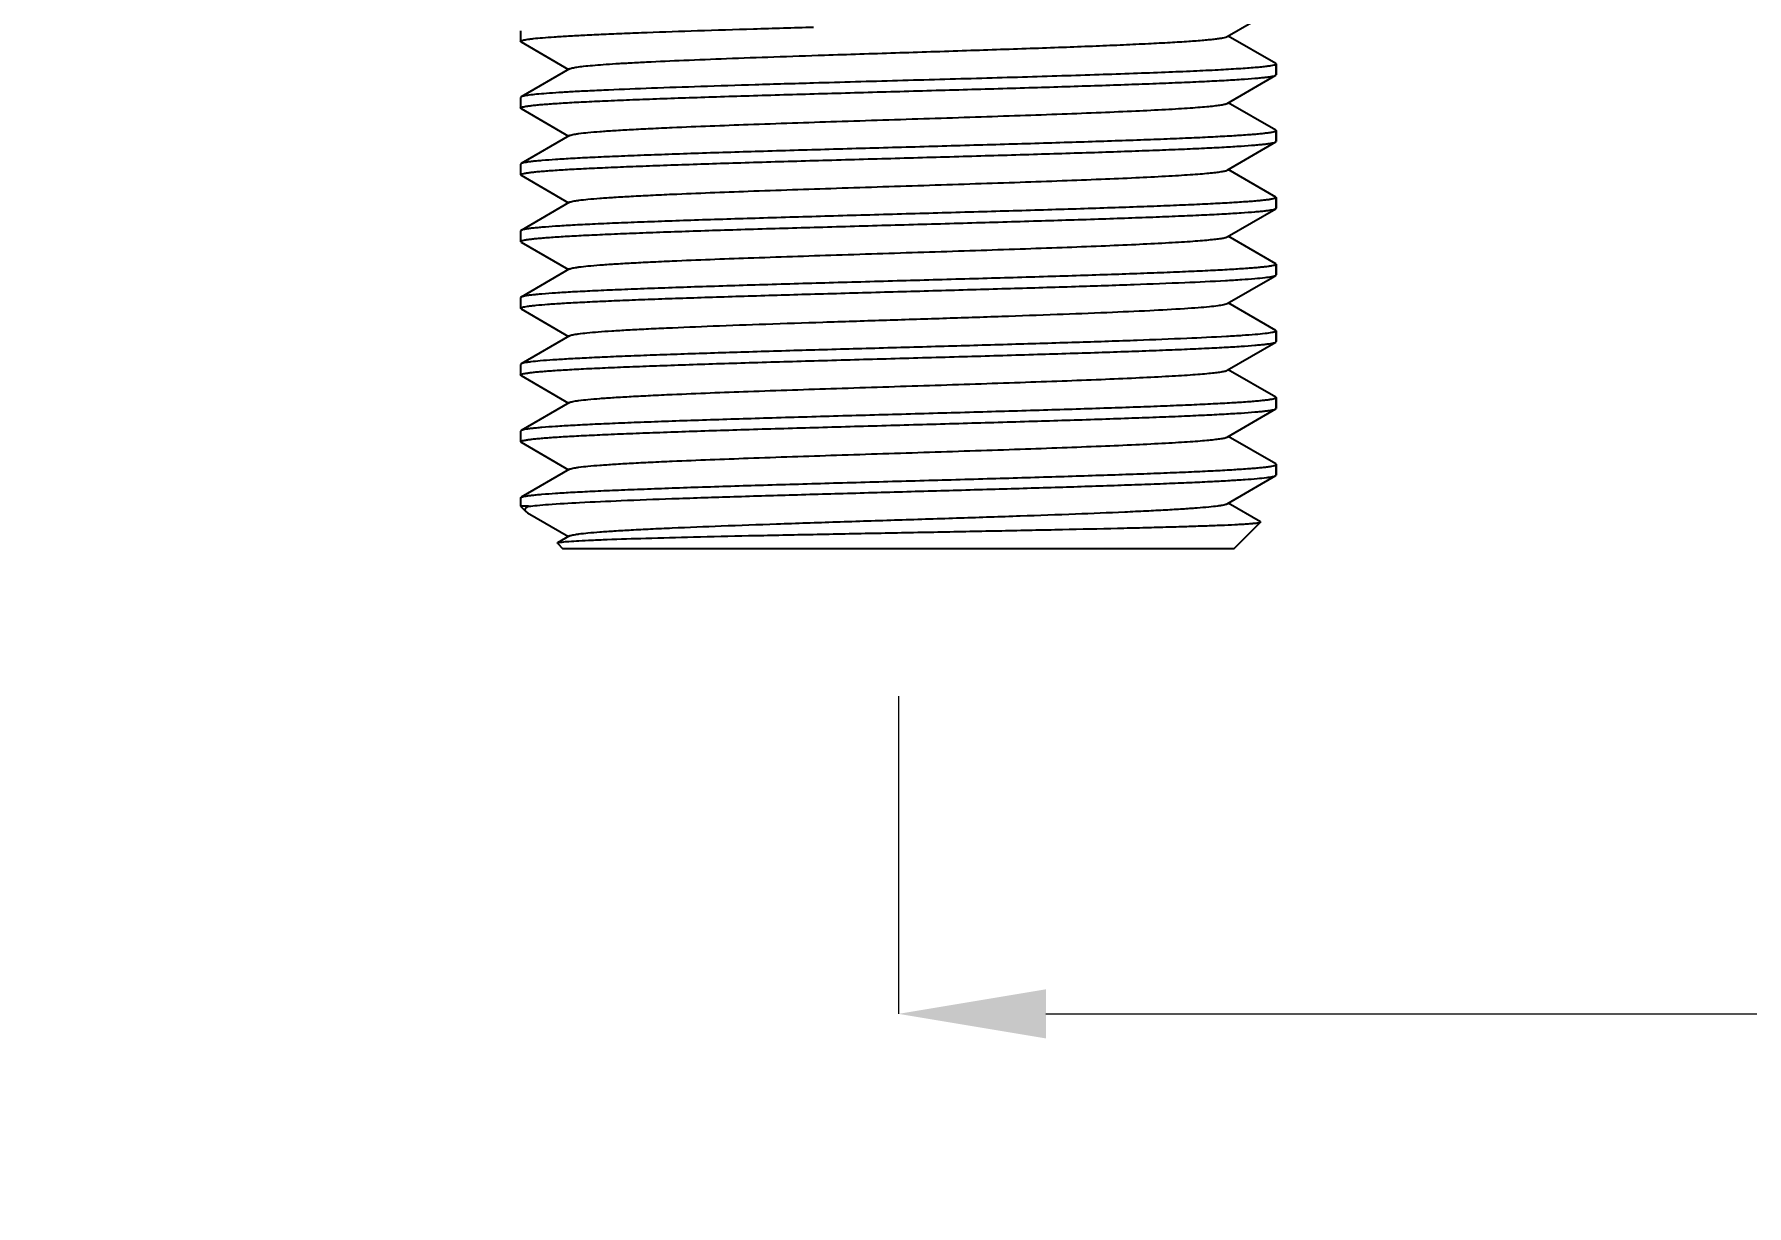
# Model space of a CAD drawing. Header units: millimetres. Extents: x 1091 to 1735, y 843 to 1297.
# Drawn here: x 1431.58 to 1478.03, y 1000.56 to 1032.33 of the extents above; entities that cross this region are included whole.
import ezdxf

# ---------------------------------------------------------------- set-up
doc = ezdxf.new("R2010")
doc.units = ezdxf.units.MM
doc.styles.add('Daelim Dimension', font='NanumGothic.ttf')
doc.dimstyles.new('DEFAULT', dxfattribs={"dimscale": 2, "dimtxt": 2, "dimasz": 2, "dimexe": 0, "dimexo": 2, "dimgap": 1, "dimtad": 1, "dimdec": 1, "dimzin": 9, "dimdsep": 46, "dimtxsty": 'Daelim Dimension', "dimcen": 0.5, "dimclrd": 252, "dimclre": 252, "dimclrt": 3, "dimadec": 1, "dimazin": 0, "dimtfac": 1, "dimtdec": 1, "dimtix": 1, "dimtmove": 0, "dimatfit": 3, "dimfxl": 1, "dimtolj": 1, "dimtzin": 1, "dimlwd": 9, "dimlwe": 9, "dimarcsym": 0})

# ---------------------------------------------------------------- blocks, each defined once
blk = doc.blocks.new('*D5')
at = {"color": 5, "lineweight": 9, "transparency": 16777216}
for p, q in [((1455.018, 1014.375), (1455.018, 1005.76)), ((1555.018, 1014.375), (1555.018, 1005.76)), ((1459.018, 1005.76), (1551.018, 1005.76))]:
    blk.add_line(p, q, dxfattribs=at)
at = {"color": 5, "transparency": 16777216}
for points in [[(1459.018, 1006.427), (1459.018, 1005.094), (1455.018, 1005.76)], [(1551.018, 1006.427), (1551.018, 1005.094), (1555.018, 1005.76)]]:
    blk.add_solid(points, dxfattribs=at)
at = {"layer": 'Defpoints', "color": 0, "transparency": 16777216}
for p in [(1455.018, 1018.375), (1555.018, 1018.375), (1555.018, 1005.76)]:
    blk.add_point(p, dxfattribs=at)
at = {"color": 7, "transparency": 16777216, "insert": (1505.018, 1013.168), "char_height": 10, "attachment_point": 5, "style": 'Daelim Dimension'}
blk.add_mtext('\\A1;100', dxfattribs=at)
blk = doc.blocks.new('*D6')
at = {"color": 5, "lineweight": 9, "transparency": 16777216}
for p, q in [((1580.352, 1060.322), (1580.352, 983.908)), ((1429.68, 1059.678), (1429.68, 983.908)), ((1433.68, 983.908), (1576.352, 983.908))]:
    blk.add_line(p, q, dxfattribs=at)
at = {"color": 5, "transparency": 16777216}
for points in [[(1433.68, 984.575), (1433.68, 983.242), (1429.68, 983.908)], [(1576.352, 984.575), (1576.352, 983.242), (1580.352, 983.908)]]:
    blk.add_solid(points, dxfattribs=at)
at = {"layer": 'Defpoints', "color": 0, "transparency": 16777216}
for p in [(1580.352, 1064.322), (1429.68, 1063.678), (1580.352, 983.908)]:
    blk.add_point(p, dxfattribs=at)
at = {"color": 7, "transparency": 16777216, "insert": (1505.016, 991.595), "char_height": 10, "attachment_point": 5, "style": 'Daelim Dimension'}
blk.add_mtext('\\A1;150.7', dxfattribs=at)

msp = doc.modelspace()

# ---------------------------------------------------------------- linework, layer by layer
at = {"color": 7, "linetype": 'Continuous'}
for p, q in [((1463.936, 1032.264), (1465.255, 1033.027)), ((1444.768, 1032.425), (1444.768, 1032.136)), ((1465.255, 1031.534), (1463.964, 1032.28)), ((1444.768, 1032.136), (1444.768, 1032.138)), ((1444.78, 1032.122), (1444.768, 1032.136)), ((1444.78, 1032.122), (1446.071, 1031.375)), ((1446.099, 1031.392), (1444.78, 1030.629)), ((1465.255, 1031.534), (1465.268, 1031.52)), ((1465.268, 1031.52), (1465.268, 1031.231)), ((1465.268, 1031.231), (1465.268, 1031.52)), ((1463.936, 1030.454), (1465.255, 1031.217)), ((1465.255, 1031.217), (1465.268, 1031.231)), ((1444.78, 1030.629), (1444.768, 1030.615)), ((1444.768, 1030.615), (1444.768, 1030.326)), ((1465.255, 1029.724), (1463.964, 1030.47)), ((1444.768, 1030.326), (1444.768, 1030.328)), ((1444.78, 1030.312), (1444.768, 1030.326)), ((1444.78, 1030.312), (1446.071, 1029.565)), ((1446.099, 1029.582), (1444.78, 1028.819)), ((1465.255, 1029.724), (1465.268, 1029.71)), ((1465.268, 1029.71), (1465.267, 1029.708)), ((1465.268, 1029.71), (1465.268, 1029.421)), ((1465.268, 1029.421), (1465.268, 1029.71)), ((1463.936, 1028.644), (1465.255, 1029.407)), ((1465.255, 1029.407), (1465.268, 1029.421)), ((1444.78, 1028.819), (1444.768, 1028.805)), ((1444.768, 1028.805), (1444.768, 1028.516)), ((1465.255, 1027.914), (1463.964, 1028.66)), ((1444.768, 1028.516), (1444.768, 1028.518)), ((1444.78, 1028.502), (1444.768, 1028.516)), ((1444.78, 1028.502), (1446.071, 1027.755)), ((1446.099, 1027.772), (1444.78, 1027.009)), ((1463.936, 1026.834), (1465.255, 1027.597)), ((1465.255, 1027.914), (1465.268, 1027.9)), ((1465.255, 1027.597), (1465.268, 1027.611)), ((1465.268, 1027.9), (1465.267, 1027.898)), ((1465.268, 1027.9), (1465.268, 1027.611)), ((1465.268, 1027.611), (1465.268, 1027.9)), ((1444.78, 1027.009), (1444.768, 1026.995)), ((1444.768, 1026.995), (1444.768, 1026.706)), ((1444.768, 1026.706), (1444.768, 1026.708)), ((1444.78, 1026.692), (1444.768, 1026.706)), ((1444.78, 1026.692), (1446.071, 1025.945)), ((1465.255, 1026.104), (1463.964, 1026.85)), ((1446.099, 1025.962), (1444.78, 1025.199)), ((1463.936, 1025.024), (1465.164, 1025.734)), ((1465.164, 1025.734), (1465.255, 1025.787)), ((1465.255, 1026.104), (1465.268, 1026.09)), ((1465.255, 1025.787), (1465.268, 1025.801)), ((1465.268, 1026.09), (1465.267, 1026.088)), ((1465.268, 1026.09), (1465.268, 1025.801)), ((1465.268, 1025.801), (1465.268, 1026.09)), ((1444.78, 1025.199), (1444.768, 1025.185)), ((1444.768, 1025.185), (1444.768, 1024.896)), ((1444.768, 1024.896), (1444.768, 1024.898)), ((1444.78, 1024.882), (1444.768, 1024.896)), ((1444.78, 1024.882), (1446.071, 1024.135)), ((1463.848, 1024.997), (1463.936, 1025.024)), ((1465.255, 1024.294), (1463.964, 1025.04)), ((1446.099, 1024.152), (1444.78, 1023.389)), ((1463.936, 1023.214), (1465.255, 1023.977)), ((1465.255, 1024.294), (1465.268, 1024.28)), ((1465.255, 1023.977), (1465.268, 1023.991)), ((1465.268, 1024.28), (1465.268, 1023.991)), ((1465.268, 1023.991), (1465.268, 1024.28)), ((1444.78, 1023.389), (1444.768, 1023.375)), ((1444.768, 1023.375), (1444.768, 1023.086)), ((1444.768, 1023.086), (1444.768, 1023.088)), ((1444.78, 1023.072), (1444.768, 1023.086)), ((1444.78, 1023.072), (1446.071, 1022.325)), ((1465.255, 1022.484), (1463.964, 1023.23)), ((1465.255, 1022.484), (1465.268, 1022.47)), ((1446.099, 1022.342), (1444.78, 1021.579)), ((1463.936, 1021.404), (1465.255, 1022.167)), ((1465.255, 1022.167), (1465.268, 1022.181)), ((1465.268, 1022.47), (1465.267, 1022.468)), ((1465.268, 1022.47), (1465.268, 1022.181)), ((1465.268, 1022.181), (1465.268, 1022.47)), ((1444.78, 1021.579), (1444.768, 1021.565)), ((1444.768, 1021.565), (1444.768, 1021.276)), ((1444.768, 1021.276), (1444.768, 1021.278)), ((1444.78, 1021.262), (1444.768, 1021.276)), ((1444.78, 1021.262), (1446.071, 1020.515)), ((1465.255, 1020.674), (1463.964, 1021.42)), ((1465.255, 1020.674), (1465.268, 1020.66)), ((1465.267, 1020.658), (1465.268, 1020.66)), ((1465.268, 1020.66), (1465.268, 1020.371)), ((1465.268, 1020.371), (1465.268, 1020.66)), ((1446.099, 1020.532), (1444.78, 1019.769)), ((1463.936, 1019.594), (1465.255, 1020.357)), ((1465.255, 1020.357), (1465.268, 1020.371)), ((1444.768, 1019.755), (1444.768, 1019.525)), ((1444.768, 1019.525), (1444.908, 1019.385)), ((1444.984, 1019.525), (1444.768, 1019.525)), ((1444.908, 1019.385), (1444.954, 1019.351)), ((1444.954, 1019.351), (1446.071, 1018.705)), ((1464.836, 1019.106), (1463.964, 1019.61)), ((1464.839, 1019.097), (1464.118, 1018.375)), ((1464.118, 1018.375), (1464.839, 1019.097)), ((1464.836, 1019.106), (1464.839, 1019.097)), ((1445.77, 1018.523), (1445.918, 1018.375)), ((1446.099, 1018.722), (1445.773, 1018.533)), ((1464.118, 1018.375), (1445.918, 1018.375))]:
    msp.add_line(p, q, dxfattribs=at)
for points, knots in [([(1444.768, 1032.138), (1444.769, 1032.144), (1444.785, 1032.154), (1444.815, 1032.165), (1444.864, 1032.176), (1444.929, 1032.188), (1445.013, 1032.2), (1445.158, 1032.217), (1445.383, 1032.237), (1445.702, 1032.261), (1446.087, 1032.284), (1446.534, 1032.308), (1447.039, 1032.332), (1447.601, 1032.356), (1448.449, 1032.389), (1449.616, 1032.429), (1451.12, 1032.477), (1452.169, 1032.508), (1452.712, 1032.523)], [0, 0, 0, 0, 0.002159, 0.006232, 0.012435, 0.020814, 0.031374, 0.044105, 0.076014, 0.116345, 0.16483, 0.221133, 0.284872, 0.355601, 0.432834, 0.604617, 0.795435, 1, 1, 1, 1]), ([(1453.008, 1031.763), (1453.651, 1031.784), (1454.937, 1031.825), (1456.838, 1031.887), (1458.384, 1031.939), (1459.555, 1031.981), (1460.36, 1032.012), (1461.101, 1032.043), (1461.771, 1032.074), (1462.36, 1032.105), (1462.863, 1032.136), (1463.224, 1032.163), (1463.466, 1032.185), (1463.61, 1032.2), (1463.728, 1032.216), (1463.821, 1032.231), (1463.888, 1032.246), (1463.924, 1032.257), (1463.936, 1032.264)], [0, 0, 0, 0, 0.176211, 0.352758, 0.521341, 0.600129, 0.673995, 0.742062, 0.803528, 0.85767, 0.903849, 0.941529, 0.957041, 0.970279, 0.981204, 0.989794, 0.996047, 1, 1, 1, 1]), ([(1446.099, 1031.392), (1446.108, 1031.396), (1446.13, 1031.405), (1446.195, 1031.422), (1446.313, 1031.442), (1446.495, 1031.464), (1446.733, 1031.487), (1447.024, 1031.509), (1447.367, 1031.532), (1447.76, 1031.555), (1448.375, 1031.587), (1449.246, 1031.627), (1450.397, 1031.672), (1451.668, 1031.718), (1452.552, 1031.747), (1453.008, 1031.763)], [0, 0, 0, 0, 0.004278, 0.010524, 0.029068, 0.055674, 0.090226, 0.13251, 0.182272, 0.239189, 0.302901, 0.449026, 0.616876, 0.802137, 1, 1, 1, 1]), ([(1465.268, 1031.52), (1465.268, 1031.512), (1465.241, 1031.497), (1465.195, 1031.485), (1465.111, 1031.468), (1465, 1031.453), (1464.856, 1031.437), (1464.681, 1031.421), (1464.475, 1031.405), (1464.143, 1031.383), (1463.656, 1031.355), (1462.992, 1031.323), (1462.227, 1031.291), (1461.372, 1031.259), (1460.436, 1031.227), (1459.432, 1031.195), (1458.372, 1031.163), (1456.887, 1031.12), (1454.996, 1031.067), (1453.473, 1031.024), (1452.712, 1031.002)], [0, 0, 0, 0, 0.001819, 0.005881, 0.012416, 0.021452, 0.032973, 0.046951, 0.063349, 0.082114, 0.126512, 0.179593, 0.240697, 0.309056, 0.383807, 0.464011, 0.548655, 0.636676, 0.818377, 1, 1, 1, 1]), ([(1444.768, 1030.328), (1444.77, 1030.335), (1444.791, 1030.347), (1444.83, 1030.359), (1444.894, 1030.372), (1444.981, 1030.385), (1445.091, 1030.399), (1445.224, 1030.413), (1445.38, 1030.426), (1445.632, 1030.446), (1446.001, 1030.47), (1446.505, 1030.497), (1447.089, 1030.524), (1447.746, 1030.552), (1448.471, 1030.579), (1449.257, 1030.607), (1450.096, 1030.635), (1451.299, 1030.672), (1452.875, 1030.718), (1454.811, 1030.773), (1456.754, 1030.827), (1458.633, 1030.882), (1460.127, 1030.928), (1461.237, 1030.966), (1461.989, 1030.994), (1462.676, 1031.021), (1463.292, 1031.049), (1463.83, 1031.076), (1464.287, 1031.103), (1464.615, 1031.127), (1464.833, 1031.147), (1464.963, 1031.16), (1465.069, 1031.174), (1465.152, 1031.187), (1465.212, 1031.2), (1465.244, 1031.211), (1465.255, 1031.217)], [0, 0, 0, 0, 0.001023, 0.003065, 0.006217, 0.010498, 0.015905, 0.022429, 0.030057, 0.038774, 0.059391, 0.084095, 0.112658, 0.144817, 0.180276, 0.218704, 0.259747, 0.303021, 0.394645, 0.490186, 0.586106, 0.678851, 0.764991, 0.804573, 0.841334, 0.87493, 0.905053, 0.931423, 0.953799, 0.971977, 0.979439, 0.985794, 0.991031, 0.995141, 0.998123, 1, 1, 1, 1]), ([(1452.712, 1031.002), (1452.185, 1030.987), (1451.166, 1030.957), (1449.701, 1030.911), (1448.374, 1030.865), (1447.372, 1030.826), (1446.666, 1030.793), (1446.216, 1030.77), (1445.823, 1030.747), (1445.491, 1030.724), (1445.221, 1030.702), (1445.036, 1030.682), (1444.921, 1030.665), (1444.859, 1030.654), (1444.813, 1030.643), (1444.789, 1030.634), (1444.78, 1030.629)], [0, 0, 0, 0, 0.198902, 0.385017, 0.553495, 0.699923, 0.763652, 0.820488, 0.870067, 0.912064, 0.946218, 0.972316, 0.982302, 0.990234, 0.996117, 1, 1, 1, 1]), ([(1446.099, 1029.582), (1446.109, 1029.588), (1446.138, 1029.598), (1446.192, 1029.611), (1446.266, 1029.624), (1446.402, 1029.644), (1446.621, 1029.667), (1446.939, 1029.693), (1447.33, 1029.72), (1447.79, 1029.747), (1448.314, 1029.774), (1449.373, 1029.823), (1451.053, 1029.887), (1453.381, 1029.966), (1455.437, 1030.031), (1457.098, 1030.085), (1458.298, 1030.126), (1459.432, 1030.166), (1460.477, 1030.207), (1461.412, 1030.247), (1462.114, 1030.282), (1462.606, 1030.31), (1462.92, 1030.33), (1463.193, 1030.35), (1463.425, 1030.371), (1463.615, 1030.39), (1463.762, 1030.41), (1463.856, 1030.427), (1463.91, 1030.442), (1463.929, 1030.45), (1463.936, 1030.454)], [0, 0, 0, 0, 0.002028, 0.005117, 0.009287, 0.014542, 0.02827, 0.046201, 0.068181, 0.09402, 0.123487, 0.156322, 0.27196, 0.405853, 0.547284, 0.617286, 0.68493, 0.748853, 0.80777, 0.860498, 0.905979, 0.925712, 0.943303, 0.958667, 0.97173, 0.982426, 0.990713, 0.996561, 0.998575, 1, 1, 1, 1]), ([(1465.267, 1029.708), (1465.265, 1029.701), (1465.244, 1029.689), (1465.205, 1029.677), (1465.141, 1029.664), (1465.055, 1029.65), (1464.944, 1029.637), (1464.811, 1029.623), (1464.655, 1029.609), (1464.403, 1029.59), (1464.034, 1029.566), (1463.53, 1029.539), (1462.946, 1029.511), (1462.289, 1029.484), (1461.564, 1029.456), (1460.778, 1029.429), (1459.939, 1029.401), (1458.736, 1029.364), (1457.16, 1029.318), (1455.225, 1029.263), (1453.281, 1029.209), (1451.402, 1029.154), (1449.908, 1029.108), (1448.798, 1029.07), (1448.046, 1029.042), (1447.359, 1029.015), (1446.744, 1028.987), (1446.205, 1028.96), (1445.748, 1028.933), (1445.42, 1028.909), (1445.202, 1028.889), (1445.073, 1028.876), (1444.966, 1028.862), (1444.883, 1028.849), (1444.823, 1028.835), (1444.791, 1028.825), (1444.78, 1028.819)], [0, 0, 0, 0, 0.001023, 0.003065, 0.006217, 0.010498, 0.015905, 0.022429, 0.030057, 0.038774, 0.059391, 0.084095, 0.112657, 0.144817, 0.180275, 0.218703, 0.259746, 0.303021, 0.394645, 0.490187, 0.586107, 0.678851, 0.764991, 0.804573, 0.841334, 0.87493, 0.905053, 0.931424, 0.9538, 0.971978, 0.979439, 0.985794, 0.991031, 0.995141, 0.998123, 1, 1, 1, 1]), ([(1444.768, 1028.518), (1444.77, 1028.525), (1444.791, 1028.537), (1444.83, 1028.549), (1444.894, 1028.562), (1444.981, 1028.575), (1445.091, 1028.589), (1445.224, 1028.603), (1445.38, 1028.616), (1445.632, 1028.636), (1446.001, 1028.66), (1446.505, 1028.687), (1447.089, 1028.714), (1447.746, 1028.742), (1448.471, 1028.769), (1449.257, 1028.797), (1450.096, 1028.825), (1451.299, 1028.862), (1452.875, 1028.908), (1454.811, 1028.963), (1456.754, 1029.017), (1458.633, 1029.072), (1460.127, 1029.118), (1461.237, 1029.156), (1461.989, 1029.184), (1462.676, 1029.211), (1463.292, 1029.239), (1463.83, 1029.266), (1464.287, 1029.293), (1464.615, 1029.317), (1464.833, 1029.337), (1464.963, 1029.35), (1465.069, 1029.364), (1465.152, 1029.377), (1465.212, 1029.39), (1465.244, 1029.401), (1465.255, 1029.407)], [0, 0, 0, 0, 0.001023, 0.003065, 0.006217, 0.010498, 0.015905, 0.022429, 0.030057, 0.038774, 0.05939, 0.084095, 0.112657, 0.144817, 0.180275, 0.218703, 0.259746, 0.303021, 0.394645, 0.490186, 0.586106, 0.678851, 0.764991, 0.804573, 0.841334, 0.87493, 0.905053, 0.931424, 0.953799, 0.971977, 0.979439, 0.985794, 0.991031, 0.995141, 0.998123, 1, 1, 1, 1]), ([(1446.099, 1027.772), (1446.109, 1027.778), (1446.138, 1027.788), (1446.192, 1027.801), (1446.266, 1027.814), (1446.402, 1027.834), (1446.621, 1027.857), (1446.939, 1027.883), (1447.33, 1027.91), (1447.79, 1027.937), (1448.314, 1027.964), (1449.373, 1028.013), (1451.053, 1028.077), (1453.381, 1028.156), (1455.437, 1028.221), (1457.098, 1028.275), (1458.298, 1028.316), (1459.432, 1028.356), (1460.477, 1028.397), (1461.412, 1028.437), (1462.114, 1028.472), (1462.606, 1028.5), (1462.92, 1028.52), (1463.193, 1028.54), (1463.425, 1028.561), (1463.615, 1028.58), (1463.762, 1028.6), (1463.856, 1028.617), (1463.91, 1028.632), (1463.929, 1028.64), (1463.936, 1028.644)], [0, 0, 0, 0, 0.002027, 0.005117, 0.009288, 0.014541, 0.028271, 0.0462, 0.068182, 0.094019, 0.123487, 0.156321, 0.27196, 0.405853, 0.547284, 0.617287, 0.684929, 0.748852, 0.80777, 0.860498, 0.90598, 0.925711, 0.943304, 0.958667, 0.971729, 0.982427, 0.990712, 0.996562, 0.998576, 1, 1, 1, 1]), ([(1444.768, 1026.708), (1444.77, 1026.715), (1444.791, 1026.727), (1444.83, 1026.739), (1444.894, 1026.752), (1444.981, 1026.765), (1445.091, 1026.779), (1445.224, 1026.793), (1445.38, 1026.806), (1445.632, 1026.826), (1446.001, 1026.85), (1446.505, 1026.877), (1447.089, 1026.904), (1447.746, 1026.932), (1448.471, 1026.959), (1449.257, 1026.987), (1450.096, 1027.015), (1451.299, 1027.052), (1452.875, 1027.098), (1454.811, 1027.153), (1456.754, 1027.207), (1458.633, 1027.262), (1460.127, 1027.308), (1461.237, 1027.346), (1461.989, 1027.374), (1462.676, 1027.401), (1463.292, 1027.429), (1463.83, 1027.456), (1464.287, 1027.483), (1464.615, 1027.507), (1464.833, 1027.527), (1464.963, 1027.54), (1465.069, 1027.554), (1465.152, 1027.567), (1465.212, 1027.58), (1465.244, 1027.591), (1465.255, 1027.597)], [0, 0, 0, 0, 0.001023, 0.003065, 0.006217, 0.010498, 0.015905, 0.022429, 0.030057, 0.038774, 0.05939, 0.084095, 0.112657, 0.144816, 0.180275, 0.218703, 0.259746, 0.303021, 0.394645, 0.490187, 0.586106, 0.678851, 0.764991, 0.804573, 0.841334, 0.87493, 0.905053, 0.931424, 0.9538, 0.971978, 0.979439, 0.985794, 0.991031, 0.995141, 0.998123, 1, 1, 1, 1]), ([(1465.267, 1027.898), (1465.265, 1027.891), (1465.244, 1027.879), (1465.205, 1027.867), (1465.141, 1027.854), (1465.055, 1027.84), (1464.944, 1027.827), (1464.811, 1027.813), (1464.655, 1027.799), (1464.403, 1027.78), (1464.034, 1027.756), (1463.53, 1027.729), (1462.946, 1027.701), (1462.289, 1027.674), (1461.564, 1027.646), (1460.778, 1027.619), (1459.939, 1027.591), (1458.736, 1027.554), (1457.16, 1027.508), (1455.225, 1027.453), (1453.281, 1027.399), (1451.402, 1027.344), (1449.908, 1027.298), (1448.798, 1027.26), (1448.046, 1027.232), (1447.359, 1027.205), (1446.744, 1027.177), (1446.205, 1027.15), (1445.748, 1027.123), (1445.42, 1027.099), (1445.202, 1027.079), (1445.073, 1027.066), (1444.966, 1027.052), (1444.883, 1027.039), (1444.823, 1027.025), (1444.791, 1027.015), (1444.78, 1027.009)], [0, 0, 0, 0, 0.001023, 0.003065, 0.006217, 0.010498, 0.015905, 0.022429, 0.030057, 0.038774, 0.05939, 0.084094, 0.112657, 0.144816, 0.180275, 0.218703, 0.259746, 0.303021, 0.394645, 0.490187, 0.586106, 0.678851, 0.764991, 0.804573, 0.841334, 0.87493, 0.905053, 0.931424, 0.9538, 0.971978, 0.979439, 0.985794, 0.991031, 0.995141, 0.998123, 1, 1, 1, 1]), ([(1446.099, 1025.962), (1446.109, 1025.968), (1446.138, 1025.978), (1446.192, 1025.991), (1446.266, 1026.004), (1446.402, 1026.024), (1446.621, 1026.047), (1446.939, 1026.073), (1447.33, 1026.1), (1447.79, 1026.127), (1448.314, 1026.154), (1449.373, 1026.203), (1451.053, 1026.267), (1453.381, 1026.346), (1455.437, 1026.411), (1457.098, 1026.465), (1458.298, 1026.506), (1459.432, 1026.546), (1460.477, 1026.587), (1461.412, 1026.627), (1462.114, 1026.662), (1462.606, 1026.69), (1462.92, 1026.71), (1463.193, 1026.73), (1463.425, 1026.751), (1463.615, 1026.77), (1463.762, 1026.79), (1463.856, 1026.807), (1463.91, 1026.822), (1463.929, 1026.83), (1463.936, 1026.834)], [0, 0, 0, 0, 0.002028, 0.005115, 0.009287, 0.014542, 0.028269, 0.046201, 0.068181, 0.09402, 0.123487, 0.156321, 0.271959, 0.405852, 0.547284, 0.617286, 0.684929, 0.748852, 0.80777, 0.860498, 0.905978, 0.925711, 0.943302, 0.958667, 0.971728, 0.982425, 0.990712, 0.99656, 0.998575, 1, 1, 1, 1]), ([(1444.768, 1024.898), (1444.77, 1024.905), (1444.789, 1024.916), (1444.826, 1024.928), (1444.886, 1024.941), (1444.967, 1024.954), (1445.07, 1024.967), (1445.25, 1024.986), (1445.528, 1025.009), (1445.923, 1025.035), (1446.396, 1025.061), (1446.945, 1025.088), (1447.563, 1025.114), (1448.246, 1025.141), (1448.988, 1025.168), (1449.782, 1025.194), (1450.926, 1025.231), (1452.431, 1025.276), (1454.291, 1025.328), (1456.177, 1025.381), (1458.022, 1025.434), (1459.763, 1025.486), (1461.34, 1025.539), (1462.698, 1025.591), (1463.67, 1025.636), (1464.304, 1025.674), (1464.661, 1025.7), (1464.934, 1025.726), (1465.088, 1025.746), (1465.151, 1025.758)], [0, 0, 0, 0, 0.00098, 0.002912, 0.005885, 0.009918, 0.01501, 0.021153, 0.036546, 0.055974, 0.079273, 0.106244, 0.136656, 0.170243, 0.206719, 0.245763, 0.28704, 0.374837, 0.467075, 0.56056, 0.652052, 0.73839, 0.816584, 0.883927, 0.938092, 0.959631, 0.977219, 0.990711, 1, 1, 1, 1]), ([(1465.267, 1026.088), (1465.265, 1026.081), (1465.244, 1026.069), (1465.205, 1026.057), (1465.141, 1026.044), (1465.055, 1026.03), (1464.944, 1026.017), (1464.811, 1026.003), (1464.655, 1025.989), (1464.403, 1025.97), (1464.034, 1025.946), (1463.53, 1025.919), (1462.946, 1025.891), (1462.289, 1025.864), (1461.564, 1025.836), (1460.778, 1025.809), (1459.939, 1025.781), (1458.736, 1025.744), (1457.16, 1025.698), (1455.225, 1025.643), (1453.281, 1025.589), (1451.402, 1025.534), (1449.908, 1025.488), (1448.798, 1025.45), (1448.046, 1025.422), (1447.359, 1025.395), (1446.744, 1025.367), (1446.205, 1025.34), (1445.748, 1025.313), (1445.42, 1025.289), (1445.202, 1025.269), (1445.073, 1025.256), (1444.966, 1025.242), (1444.883, 1025.229), (1444.823, 1025.215), (1444.791, 1025.205), (1444.78, 1025.199)], [0, 0, 0, 0, 0.001023, 0.003065, 0.006217, 0.010498, 0.015905, 0.022429, 0.030057, 0.038774, 0.059391, 0.084095, 0.112657, 0.144817, 0.180275, 0.218704, 0.259747, 0.303021, 0.394645, 0.490186, 0.586106, 0.678851, 0.764991, 0.804573, 0.841334, 0.87493, 0.905053, 0.931424, 0.953799, 0.971977, 0.979439, 0.985794, 0.991031, 0.995141, 0.998123, 1, 1, 1, 1]), ([(1465.151, 1025.758), (1465.173, 1025.762), (1465.208, 1025.769), (1465.243, 1025.78), (1465.255, 1025.787)], [0, 0, 0, 0, 0.617967, 1, 1, 1, 1]), ([(1446.099, 1024.152), (1446.109, 1024.157), (1446.137, 1024.167), (1446.188, 1024.18), (1446.257, 1024.193), (1446.386, 1024.212), (1446.593, 1024.234), (1446.894, 1024.26), (1447.262, 1024.286), (1447.696, 1024.312), (1448.192, 1024.338), (1448.963, 1024.374), (1450.045, 1024.419), (1451.46, 1024.471), (1452.994, 1024.522), (1454.596, 1024.574), (1456.212, 1024.626), (1457.788, 1024.678), (1459.272, 1024.73), (1460.612, 1024.782), (1461.765, 1024.833), (1462.59, 1024.878), (1463.128, 1024.915), (1463.431, 1024.941), (1463.664, 1024.966), (1463.795, 1024.986), (1463.848, 1024.997)], [0, 0, 0, 0, 0.001958, 0.004916, 0.008893, 0.013892, 0.026931, 0.043942, 0.064794, 0.089313, 0.117298, 0.148514, 0.219572, 0.300111, 0.387435, 0.478618, 0.570604, 0.660312, 0.744735, 0.821047, 0.886692, 0.939479, 0.960482, 0.977655, 0.990859, 1, 1, 1, 1]), ([(1444.768, 1023.088), (1444.77, 1023.095), (1444.791, 1023.107), (1444.83, 1023.119), (1444.894, 1023.132), (1444.981, 1023.145), (1445.091, 1023.159), (1445.224, 1023.173), (1445.38, 1023.186), (1445.632, 1023.206), (1446.001, 1023.23), (1446.505, 1023.257), (1447.089, 1023.284), (1447.746, 1023.312), (1448.471, 1023.339), (1449.257, 1023.367), (1450.096, 1023.395), (1451.299, 1023.432), (1452.875, 1023.478), (1454.811, 1023.533), (1456.754, 1023.587), (1458.633, 1023.642), (1460.127, 1023.688), (1461.237, 1023.726), (1461.989, 1023.754), (1462.676, 1023.781), (1463.291, 1023.809), (1463.83, 1023.836), (1464.287, 1023.863), (1464.615, 1023.887), (1464.833, 1023.907), (1464.963, 1023.92), (1465.069, 1023.934), (1465.152, 1023.947), (1465.212, 1023.96), (1465.244, 1023.971), (1465.255, 1023.977)], [0, 0, 0, 0, 0.001023, 0.003065, 0.006217, 0.010498, 0.015906, 0.022429, 0.030057, 0.038775, 0.059392, 0.084097, 0.112659, 0.144819, 0.180277, 0.218705, 0.259747, 0.303021, 0.394645, 0.490187, 0.586109, 0.678853, 0.764991, 0.804573, 0.841333, 0.874929, 0.905052, 0.931423, 0.953799, 0.971977, 0.979439, 0.985794, 0.991031, 0.995141, 0.998123, 1, 1, 1, 1]), ([(1465.151, 1024.236), (1465.089, 1024.225), (1464.938, 1024.205), (1464.67, 1024.18), (1464.321, 1024.154), (1463.701, 1024.117), (1462.751, 1024.072), (1461.423, 1024.02), (1459.879, 1023.969), (1458.171, 1023.917), (1456.357, 1023.865), (1454.498, 1023.813), (1452.656, 1023.761), (1450.894, 1023.709), (1449.503, 1023.664), (1448.474, 1023.628), (1447.781, 1023.602), (1447.149, 1023.576), (1446.583, 1023.549), (1446.089, 1023.523), (1445.67, 1023.497), (1445.329, 1023.472), (1445.097, 1023.449), (1444.952, 1023.43), (1444.875, 1023.417), (1444.82, 1023.405), (1444.79, 1023.395), (1444.78, 1023.389)], [0, 0, 0, 0, 0.00914, 0.022374, 0.039599, 0.060676, 0.113663, 0.179563, 0.256164, 0.340883, 0.430869, 0.523096, 0.614454, 0.701866, 0.782393, 0.819214, 0.85332, 0.884423, 0.912261, 0.936602, 0.957241, 0.97401, 0.986771, 0.99162, 0.995437, 0.998223, 1, 1, 1, 1]), ([(1465.215, 1024.251), (1465.211, 1024.249), (1465.189, 1024.244), (1465.168, 1024.239), (1465.151, 1024.236)], [0, 0, 0, 0, 0.214572, 1, 1, 1, 1]), ([(1465.268, 1024.28), (1465.268, 1024.273), (1465.247, 1024.259), (1465.229, 1024.254), (1465.215, 1024.251)], [0, 0, 0, 0, 0.318959, 1, 1, 1, 1]), ([(1446.099, 1022.342), (1446.109, 1022.348), (1446.138, 1022.358), (1446.192, 1022.371), (1446.266, 1022.384), (1446.402, 1022.404), (1446.621, 1022.427), (1446.939, 1022.453), (1447.33, 1022.48), (1447.79, 1022.507), (1448.314, 1022.534), (1449.373, 1022.583), (1451.053, 1022.647), (1453.381, 1022.726), (1455.437, 1022.791), (1457.098, 1022.845), (1458.298, 1022.886), (1459.432, 1022.926), (1460.477, 1022.967), (1461.412, 1023.007), (1462.114, 1023.042), (1462.606, 1023.07), (1462.92, 1023.09), (1463.193, 1023.11), (1463.425, 1023.131), (1463.615, 1023.15), (1463.762, 1023.17), (1463.856, 1023.187), (1463.91, 1023.202), (1463.929, 1023.21), (1463.936, 1023.214)], [0, 0, 0, 0, 0.002028, 0.005116, 0.009287, 0.014542, 0.028269, 0.046201, 0.068181, 0.09402, 0.123487, 0.156321, 0.27196, 0.405853, 0.547284, 0.617286, 0.684929, 0.748852, 0.80777, 0.860498, 0.905978, 0.925711, 0.943302, 0.958667, 0.971728, 0.982425, 0.990712, 0.99656, 0.998575, 1, 1, 1, 1]), ([(1444.768, 1021.278), (1444.77, 1021.285), (1444.791, 1021.297), (1444.83, 1021.309), (1444.894, 1021.322), (1444.981, 1021.335), (1445.091, 1021.349), (1445.224, 1021.363), (1445.38, 1021.376), (1445.632, 1021.396), (1446.001, 1021.42), (1446.505, 1021.447), (1447.089, 1021.474), (1447.746, 1021.502), (1448.471, 1021.529), (1449.257, 1021.557), (1450.096, 1021.585), (1451.299, 1021.622), (1452.875, 1021.668), (1454.811, 1021.723), (1456.754, 1021.777), (1458.633, 1021.832), (1460.127, 1021.878), (1461.237, 1021.916), (1461.989, 1021.944), (1462.676, 1021.971), (1463.291, 1021.999), (1463.83, 1022.026), (1464.287, 1022.053), (1464.615, 1022.077), (1464.833, 1022.097), (1464.963, 1022.11), (1465.069, 1022.124), (1465.152, 1022.137), (1465.212, 1022.15), (1465.244, 1022.161), (1465.255, 1022.167)], [0, 0, 0, 0, 0.001023, 0.003065, 0.006217, 0.010498, 0.015906, 0.022429, 0.030057, 0.038775, 0.059393, 0.084097, 0.112659, 0.144818, 0.180275, 0.218703, 0.259744, 0.303018, 0.394642, 0.490185, 0.586107, 0.678852, 0.764989, 0.80457, 0.841331, 0.874927, 0.90505, 0.931421, 0.953797, 0.971977, 0.979438, 0.985793, 0.991031, 0.995141, 0.998123, 1, 1, 1, 1]), ([(1465.267, 1022.468), (1465.265, 1022.461), (1465.244, 1022.449), (1465.205, 1022.437), (1465.141, 1022.424), (1465.055, 1022.41), (1464.944, 1022.397), (1464.811, 1022.383), (1464.655, 1022.369), (1464.403, 1022.35), (1464.034, 1022.326), (1463.53, 1022.299), (1462.946, 1022.271), (1462.289, 1022.244), (1461.564, 1022.216), (1460.778, 1022.189), (1459.939, 1022.161), (1458.736, 1022.124), (1457.16, 1022.078), (1455.225, 1022.023), (1453.281, 1021.969), (1451.402, 1021.914), (1449.908, 1021.868), (1448.798, 1021.83), (1448.046, 1021.802), (1447.359, 1021.775), (1446.744, 1021.747), (1446.205, 1021.72), (1445.748, 1021.693), (1445.42, 1021.669), (1445.202, 1021.649), (1445.073, 1021.636), (1444.966, 1021.622), (1444.883, 1021.609), (1444.823, 1021.595), (1444.791, 1021.585), (1444.78, 1021.579)], [0, 0, 0, 0, 0.001023, 0.003065, 0.006217, 0.010499, 0.015906, 0.022429, 0.030058, 0.038775, 0.059392, 0.084097, 0.112659, 0.144818, 0.180276, 0.218704, 0.259747, 0.303021, 0.394644, 0.490186, 0.586107, 0.678852, 0.76499, 0.804572, 0.841332, 0.874928, 0.905051, 0.931422, 0.953798, 0.971977, 0.979438, 0.985794, 0.991031, 0.995141, 0.998123, 1, 1, 1, 1]), ([(1446.099, 1020.532), (1446.109, 1020.538), (1446.138, 1020.548), (1446.192, 1020.561), (1446.266, 1020.574), (1446.402, 1020.594), (1446.621, 1020.617), (1446.939, 1020.643), (1447.33, 1020.67), (1447.79, 1020.697), (1448.314, 1020.724), (1449.373, 1020.773), (1451.053, 1020.837), (1453.381, 1020.916), (1455.437, 1020.981), (1457.098, 1021.035), (1458.298, 1021.076), (1459.432, 1021.116), (1460.477, 1021.157), (1461.412, 1021.197), (1462.114, 1021.232), (1462.606, 1021.26), (1462.92, 1021.28), (1463.193, 1021.3), (1463.425, 1021.321), (1463.615, 1021.34), (1463.762, 1021.36), (1463.856, 1021.377), (1463.91, 1021.392), (1463.929, 1021.4), (1463.936, 1021.404)], [0, 0, 0, 0, 0.002027, 0.005116, 0.009287, 0.014541, 0.02827, 0.0462, 0.068181, 0.094019, 0.123487, 0.15632, 0.27196, 0.405853, 0.547284, 0.617286, 0.684929, 0.748852, 0.80777, 0.860498, 0.90598, 0.925711, 0.943303, 0.958667, 0.971729, 0.982427, 0.990712, 0.996561, 0.998576, 1, 1, 1, 1]), ([(1444.78, 1019.769), (1444.791, 1019.775), (1444.823, 1019.785), (1444.883, 1019.799), (1444.966, 1019.812), (1445.072, 1019.826), (1445.202, 1019.839), (1445.42, 1019.859), (1445.748, 1019.883), (1446.205, 1019.91), (1446.743, 1019.937), (1447.359, 1019.965), (1448.046, 1019.992), (1448.797, 1020.02), (1449.908, 1020.058), (1451.402, 1020.104), (1453.281, 1020.159), (1455.224, 1020.213), (1457.16, 1020.268), (1458.736, 1020.314), (1459.939, 1020.351), (1460.778, 1020.379), (1461.564, 1020.406), (1462.289, 1020.434), (1462.946, 1020.461), (1463.53, 1020.489), (1464.034, 1020.516), (1464.403, 1020.54), (1464.655, 1020.559), (1464.811, 1020.573), (1464.944, 1020.587), (1465.055, 1020.6), (1465.141, 1020.614), (1465.205, 1020.627), (1465.244, 1020.639), (1465.265, 1020.651), (1465.267, 1020.658)], [0, 0, 0, 0, 0.001877, 0.004859, 0.008967, 0.014204, 0.020559, 0.02802, 0.046197, 0.068572, 0.094943, 0.125065, 0.158661, 0.19542, 0.235, 0.321138, 0.413885, 0.509806, 0.605349, 0.696975, 0.740249, 0.781292, 0.81972, 0.855178, 0.887338, 0.915901, 0.940607, 0.961224, 0.969942, 0.97757, 0.984094, 0.989501, 0.993782, 0.996935, 0.998977, 1, 1, 1, 1]), ([(1444.984, 1019.525), (1445.061, 1019.536), (1445.24, 1019.555), (1445.702, 1019.593), (1446.464, 1019.636), (1447.58, 1019.686), (1448.937, 1019.737), (1450.492, 1019.788), (1452.194, 1019.839), (1453.987, 1019.89), (1455.814, 1019.941), (1457.615, 1019.992), (1459.332, 1020.043), (1460.684, 1020.087), (1461.682, 1020.122), (1462.353, 1020.148), (1462.965, 1020.174), (1463.512, 1020.199), (1463.99, 1020.225), (1464.395, 1020.25), (1464.723, 1020.276), (1464.948, 1020.298), (1465.088, 1020.317), (1465.162, 1020.329), (1465.216, 1020.342), (1465.245, 1020.351), (1465.255, 1020.357)], [0, 0, 0, 0, 0.011388, 0.02669, 0.068521, 0.124165, 0.191826, 0.269315, 0.354118, 0.443487, 0.534523, 0.62427, 0.709815, 0.788387, 0.824251, 0.857438, 0.88768, 0.914731, 0.938374, 0.958417, 0.974703, 0.987103, 0.99182, 0.995537, 0.998257, 1, 1, 1, 1]), ([(1444.768, 1019.755), (1444.768, 1019.756), (1444.769, 1019.762), (1444.775, 1019.766), (1444.78, 1019.769)], [0, 0, 0, 0, 0.187953, 1, 1, 1, 1]), ([(1444.984, 1019.525), (1444.963, 1019.516), (1444.935, 1019.5), (1444.905, 1019.475), (1444.892, 1019.457), (1444.885, 1019.438), (1444.885, 1019.412), (1444.898, 1019.395), (1444.908, 1019.385)], [0, 0, 0, 0, 0.354406, 0.489743, 0.601697, 0.697296, 0.787625, 1, 1, 1, 1]), ([(1446.099, 1018.722), (1446.109, 1018.728), (1446.138, 1018.738), (1446.192, 1018.751), (1446.266, 1018.764), (1446.402, 1018.784), (1446.621, 1018.807), (1446.939, 1018.833), (1447.33, 1018.86), (1447.79, 1018.887), (1448.314, 1018.914), (1449.128, 1018.952), (1450.269, 1018.997), (1451.754, 1019.051), (1453.356, 1019.104), (1455.018, 1019.158), (1456.679, 1019.212), (1458.281, 1019.265), (1459.767, 1019.318), (1460.907, 1019.364), (1461.721, 1019.402), (1462.246, 1019.429), (1462.705, 1019.456), (1463.096, 1019.483), (1463.414, 1019.509), (1463.633, 1019.532), (1463.769, 1019.552), (1463.843, 1019.565), (1463.897, 1019.578), (1463.926, 1019.588), (1463.936, 1019.594)], [0, 0, 0, 0, 0.002028, 0.005117, 0.009287, 0.014542, 0.028271, 0.046201, 0.068182, 0.09402, 0.123487, 0.156322, 0.230892, 0.315071, 0.405854, 0.5, 0.594147, 0.684931, 0.76911, 0.843679, 0.876513, 0.90598, 0.931819, 0.953799, 0.971731, 0.985458, 0.990713, 0.994884, 0.997972, 1, 1, 1, 1]), ([(1445.894, 1018.557), (1445.956, 1018.565), (1446.107, 1018.577), (1446.374, 1018.594), (1446.718, 1018.611), (1447.324, 1018.635), (1448.246, 1018.664), (1449.526, 1018.697), (1451.004, 1018.731), (1452.627, 1018.764), (1454.339, 1018.797), (1456.081, 1018.83), (1457.793, 1018.864), (1459.418, 1018.896), (1460.692, 1018.925), (1461.627, 1018.947), (1462.251, 1018.964), (1462.816, 1018.98), (1463.318, 1018.997), (1463.753, 1019.013), (1464.071, 1019.027), (1464.289, 1019.039), (1464.425, 1019.047), (1464.541, 1019.055), (1464.639, 1019.063), (1464.717, 1019.071), (1464.775, 1019.079), (1464.814, 1019.087), (1464.834, 1019.092), (1464.839, 1019.097)], [0, 0, 0, 0, 0.009874, 0.023996, 0.042242, 0.064442, 0.11986, 0.188244, 0.267156, 0.353812, 0.445194, 0.538149, 0.629507, 0.716184, 0.795286, 0.831167, 0.864201, 0.894121, 0.920683, 0.943677, 0.96292, 0.971088, 0.978264, 0.984436, 0.989594, 0.993728, 0.996835, 0.998917, 1, 1, 1, 1]), ([(1445.77, 1018.523), (1445.768, 1018.525), (1445.767, 1018.529), (1445.771, 1018.532), (1445.773, 1018.533)], [0, 0, 0, 0, 0.420177, 1, 1, 1, 1]), ([(1445.773, 1018.533), (1445.778, 1018.536), (1445.792, 1018.54), (1445.832, 1018.549), (1445.867, 1018.554), (1445.894, 1018.557)], [0, 0, 0, 0, 0.133279, 0.34351, 1, 1, 1, 1])]:
    msp.add_open_spline(points, degree=3, knots=knots, dxfattribs=at)

# ---------------------------------------------------------------- dimensions: what is measured, and where the dimension line sits
at = {"color": 5}
for base, p1, p2, picture, middle in [((1580.352, 983.908), (1429.68, 1063.678), (1580.352, 1064.322), '*D6', (1505.016, 983.908)), ((1555.018, 1005.76), (1455.018, 1018.375), (1555.018, 1018.375), '*D5', (1505.018, 1005.76))]:
    dim = msp.add_linear_dim(base=base, p1=p1, p2=p2, dimstyle='DEFAULT', override={"dimtxt": 5, "dimclrd": 5, "dimclre": 5, "dimclrt": 7}, dxfattribs=at)
    dim.commit()
    dim.dimension.update_dxf_attribs({"geometry": picture, "text_midpoint": middle, "dimtype": 160})

doc.saveas('drawing.dxf')
